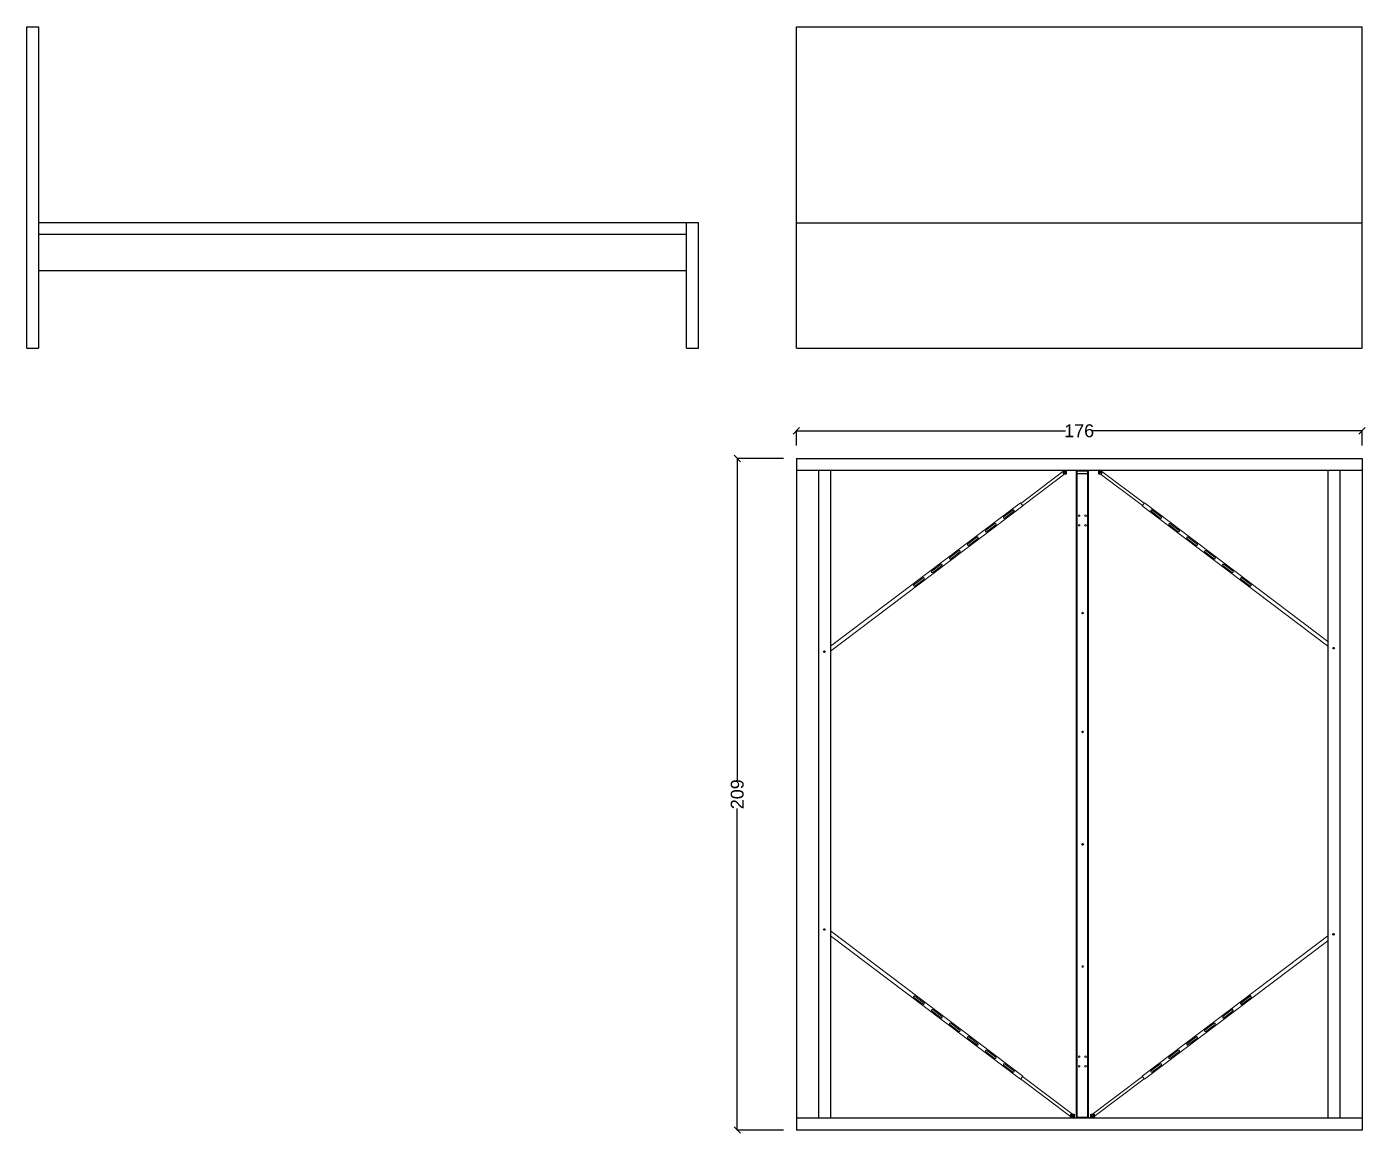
# Model space of a CAD drawing. Header units: millimetres. Extents: x -856571 to -800970, y -283777 to -272896.
# Drawn here: x -805134 to -800970, y -280855 to -277411 of the extents above; entities that cross this region are included whole.
import ezdxf

# ---------------------------------------------------------------- set-up
doc = ezdxf.new("R2010")
doc.units = ezdxf.units.MM
doc.layers.get('DEFPOINTS').update_dxf_attribs({"color": 210})
doc.layers.add('oggetti particolari', color=6, linetype='Continuous')
doc.styles.add('ARIAL', font='arial.ttf')
doc.dimstyles.get("Standard").update_dxf_attribs({"dimtxt": 40, "dimasz": 20, "dimexe": 0.8, "dimexo": 40, "dimgap": 0.09, "dimtad": 0, "dimdec": 0, "dimlfac": 0.1, "dimzin": 0, "dimdsep": 46, "dimtxsty": 'ARIAL', "dimblk": 'OBLIQUE', "dimcen": 0.09, "dimadec": 0, "dimazin": 0, "dimtfac": 1, "dimtdec": 0, "dimtofl": 0, "dimtmove": 0, "dimatfit": 3, "dimfxl": 1, "dimtolj": 1, "dimtzin": 0, "dimarcsym": 0})

# ---------------------------------------------------------------- blocks, each defined once
blk = doc.blocks.new('_Oblique')
at = {"color": 0, "linetype": 'ByBlock', "lineweight": -2}
blk.add_line((-0.5, -0.5), (0.5, 0.5), dxfattribs=at)
blk = doc.blocks.new('*D78')
at = {"color": 0, "lineweight": -2, "transparency": 16777216}
for p, q in [((-802740, -278714.9), (-802740, -278668.1)), ((-802740, -278668.9), (-801902.3, -278668.9)), ((-800980, -278668.9), (-801817.6, -278668.9)), ((-800980, -278714.9), (-800980, -278668.1))]:
    blk.add_line(p, q, dxfattribs=at)
at = {"layer": 'DEFPOINTS', "color": 0, "transparency": 16777216}
for p in [(-800980, -278668.9), (-802740, -278754.9), (-800980, -278754.9)]:
    blk.add_point(p, dxfattribs=at)
at = {"color": 0, "lineweight": -2, "transparency": 16777216, "xscale": 20, "yscale": 20, "zscale": 20, "rotation": 180}
blk.add_blockref('_Oblique', (-802740, -278668.9), dxfattribs=at)
at = {"color": 0, "lineweight": -2, "transparency": 16777216, "xscale": 20, "yscale": 20, "zscale": 20}
blk.add_blockref('_Oblique', (-800980, -278668.9), dxfattribs=at)
at = {"color": 0, "lineweight": 5, "transparency": 16777216, "insert": (-801860, -278668.9), "char_height": 40, "attachment_point": 5, "style": 'ARIAL'}
blk.add_mtext('\\A1;176', dxfattribs=at)
blk = doc.blocks.new('*D79')
at = {"color": 0, "lineweight": -2, "transparency": 16777216}
for p, q in [((-802780, -278754.9), (-802924.6, -278754.9)), ((-802923.8, -278754.9), (-802923.8, -279755.2)), ((-802923.8, -280844.9), (-802923.8, -279844.5)), ((-802780, -280844.9), (-802924.6, -280844.9))]:
    blk.add_line(p, q, dxfattribs=at)
at = {"layer": 'DEFPOINTS', "color": 0, "transparency": 16777216}
for p in [(-802740, -278754.9), (-802923.8, -280844.9), (-802740, -280844.9)]:
    blk.add_point(p, dxfattribs=at)
at = {"color": 0, "lineweight": -2, "transparency": 16777216, "xscale": 20, "yscale": 20, "zscale": 20}
for p, rotation in [((-802923.8, -278754.9), 90), ((-802923.8, -280844.9), 270)]:
    blk.add_blockref('_Oblique', p, dxfattribs=dict(at, rotation=rotation))
at = {"color": 0, "lineweight": 5, "transparency": 16777216, "insert": (-802923.8, -279799.9), "char_height": 40, "attachment_point": 5, "rotation": 90, "style": 'ARIAL'}
blk.add_mtext('\\A1;209', dxfattribs=at)

msp = doc.modelspace()

# ---------------------------------------------------------------- linework, layer by layer
for p, q in [((-805134.4, -278411.4), (-805134.4, -277411.4)), ((-805134.4, -277411.4), (-805097.5, -277411.4)), ((-805097.5, -277411.4), (-805097.5, -278411.4)), ((-802740, -278411.4), (-802740, -277411.4)), ((-802740, -277411.4), (-800980, -277411.4)), ((-800980, -278411.4), (-800980, -277411.4)), ((-803044.4, -278021.4), (-805097.5, -278021.4)), ((-803081.4, -278058.3), (-805097.5, -278058.3)), ((-803081.4, -278411.4), (-803081.4, -278021.4)), ((-803044.4, -278411.4), (-803044.4, -278021.4)), ((-802740, -278021.1), (-800980, -278021.1)), ((-803081.4, -278171.4), (-805097.5, -278171.4)), ((-805134.4, -278411.4), (-805097.5, -278411.4)), ((-803081.4, -278411.4), (-803044.4, -278411.4)), ((-802740, -278411.4), (-800980, -278411.4)), ((-802740, -278754.9), (-800980, -278754.9)), ((-802740, -278754.9), (-802740, -280844.9)), ((-800980, -278754.9), (-800980, -280844.9)), ((-802740, -278791.8), (-800980, -278791.8)), ((-802671, -278791.8), (-802671, -280807.9)), ((-802634, -278791.8), (-802634, -280807.9)), ((-801085.9, -278791.8), (-801085.9, -280807.9)), ((-801049, -278791.8), (-801049, -280807.9)), ((-800980, -280807.9), (-802740, -280807.9)), ((-800980, -280844.9), (-802740, -280844.9))]:
    msp.add_line(p, q)
at = {"layer": 'oggetti particolari'}
for p, q in [((-802740, -278791.8), (-802740, -278791.8)), ((-802740, -278791.8), (-802671, -278791.8)), ((-801910.1, -278791.8, 412.9), (-801910.1, -278802.9, 412.9)), ((-801910.1, -278802.9, 412.9), (-801899.7, -278802.9, 412.9)), ((-801899.7, -278802.9, 412.9), (-801899.7, -278791.8, 412.9)), ((-801868.9, -278792.9, 412.9), (-801868.9, -278792.9, 412.9)), ((-801865.9, -278792.9, 412.9), (-801868.9, -278792.9, 412.9)), ((-801867.1, -278792.9, 412.9), (-801867.6, -278791.8, 412.9)), ((-801832.7, -278792.9, 412.9), (-801867.1, -278792.9, 412.9)), ((-801866.5, -278791.9, 412.9), (-801866.5, -278791.8, 412.9)), ((-801833.3, -278791.9, 412.9), (-801866.5, -278791.9, 412.9)), ((-801833.9, -278792.9, 412.9), (-801865.9, -278792.9, 412.9)), ((-801833.8, -278794.3, 412.9), (-801865.8, -278794.3, 412.9)), ((-801833.8, -278802.3, 412.9), (-801865.8, -278802.3, 412.9)), ((-801833.9, -278792.9, 412.9), (-801830.9, -278792.9, 412.9)), ((-801833.3, -278791.9, 412.9), (-801833.3, -278791.8, 412.9)), ((-801832.7, -278792.9, 412.9), (-801832.2, -278791.8, 412.9)), ((-801799.9, -278791.8, 412.9), (-801799.9, -278802.6, 412.9)), ((-801799.9, -278802.6, 412.9), (-801789.5, -278802.6, 412.9)), ((-801789.5, -278802.6, 412.9), (-801789.5, -278791.8, 412.9)), ((-801886.4, -280807.9, 412.9), (-801886.4, -280795.4, 412.9)), ((-801886.4, -280795.4, 412.9), (-801875.9, -280795.4, 412.9)), ((-801875.9, -280795.4, 412.9), (-801875.9, -280807.9, 412.9)), ((-801865.9, -280805.4, 412.9), (-801868.9, -280805.4, 412.9)), ((-801867.1, -280805.4, 412.9), (-801868.4, -280807.9, 412.9)), ((-801866.5, -280806.4, 412.9), (-801867.3, -280807.9, 412.9)), ((-801832.7, -280805.4, 412.9), (-801867.1, -280805.4, 412.9)), ((-801833.3, -280806.4, 412.9), (-801866.5, -280806.4, 412.9)), ((-801833.9, -280805.4, 412.9), (-801865.9, -280805.4, 412.9)), ((-801833.9, -280807.9, 412.9), (-801865.9, -280807.9, 412.9)), ((-801833.9, -280805.4, 412.9), (-801830.9, -280805.4, 412.9)), ((-801833.3, -280806.4, 412.9), (-801832.5, -280807.9, 412.9)), ((-801832.7, -280805.4, 412.9), (-801831.4, -280807.9, 412.9)), ((-801823.9, -280807.9, 412.9), (-801823.9, -280795.4, 412.9)), ((-801823.9, -280795.4, 412.9), (-801813.4, -280795.4, 412.9)), ((-801813.4, -280795.4, 412.9), (-801813.4, -280807.9, 412.9))]:
    msp.add_line(p, q, dxfattribs=at)
at = {"layer": 'oggetti particolari', "lineweight": 5}
for p, q in [((-801906.2, -278792.3), (-802041.8, -278894.7)), ((-801900.7, -278799.5), (-802036.4, -278901.9)), ((-801868.9, -280805.4, 412.9), (-801868.9, -278791.8, 412.9)), ((-801865.9, -280807.9, 412.9), (-801865.9, -278791.8, 412.9)), ((-801833.9, -280807.9, 412.9), (-801833.9, -278791.8, 412.9)), ((-801830.9, -280805.4, 412.9), (-801830.9, -278791.8, 412.9)), ((-801798.8, -278799.2), (-801663.2, -278901.6)), ((-801793.4, -278792), (-801657.7, -278894.4)), ((-802043, -278893.2), (-802634, -279339.5)), ((-802043, -278893.2), (-802035.7, -278902.8)), ((-801664.1, -278902.8), (-801656.8, -278893.2)), ((-801656.8, -278893.2), (-801085.9, -279324.3)), ((-802035.7, -278902.8), (-802634, -279354.5)), ((-801664.1, -278902.8), (-801085.9, -279339.3)), ((-802035.7, -280677.1), (-802634, -280225.3)), ((-802043, -280686.7), (-802634, -280240.4)), ((-801664.1, -280677.1), (-801085.9, -280240.5)), ((-801656.8, -280686.7), (-801085.9, -280255.6)), ((-802043, -280686.7), (-802035.7, -280677.1)), ((-801877, -280798.8), (-802036.6, -280678.3)), ((-801822.8, -280798.8), (-801663.1, -280678.3)), ((-801656.8, -280686.7), (-801664.1, -280677.1)), ((-801882.5, -280806), (-802042.1, -280685.5)), ((-801817.3, -280806), (-801657.7, -280685.5)), ((-801865.9, -280805.4, 412.9), (-801868.9, -280805.4, 412.9)), ((-801833.9, -280805.4, 412.9), (-801865.9, -280805.4, 412.9)), ((-801833.9, -280807.9, 412.9), (-801865.9, -280807.9, 412.9)), ((-801833.9, -280805.4, 412.9), (-801830.9, -280805.4, 412.9))]:
    msp.add_line(p, q, dxfattribs=at)
for points in [[(-802066.4, -278915.3), (-802095.1, -278937, 0.414214), (-802095.5, -278939.8), (-802094.9, -278940.6, 0.414214), (-802092.1, -278941), (-802063.4, -278919.3, 0.414214), (-802063, -278916.5), (-802063.6, -278915.7, 0.414214)], [(-801633.4, -278915.3), (-801604.7, -278937, -0.414214), (-801604.3, -278939.8), (-801604.9, -278940.6, -0.414214), (-801607.7, -278941), (-801636.4, -278919.3, -0.414214), (-801636.8, -278916.5), (-801636.2, -278915.7, -0.414214)], [(-802122.3, -278957.5), (-802151, -278979.2, 0.414214), (-802151.4, -278982), (-802150.8, -278982.8, 0.414214), (-802148, -278983.1), (-802119.3, -278961.5, 0.414214), (-802118.9, -278958.7), (-802119.5, -278957.9, 0.414214)], [(-801577.5, -278957.5), (-801548.8, -278979.2, -0.414214), (-801548.4, -278982), (-801549, -278982.8, -0.414214), (-801551.8, -278983.1), (-801580.5, -278961.5, -0.414214), (-801580.9, -278958.7), (-801580.3, -278957.9, -0.414214)], [(-802178.1, -278999.6), (-802206.9, -279021.3, 0.414214), (-802207.3, -279024.1), (-802206.6, -279024.9, 0.414214), (-802203.8, -279025.3), (-802175.1, -279003.6, 0.414214), (-802174.7, -279000.8), (-802175.3, -279000, 0.414214)], [(-801521.7, -278999.6), (-801492.9, -279021.3, -0.414214), (-801492.5, -279024.1), (-801493.1, -279024.9, -0.414214), (-801495.9, -279025.3), (-801524.7, -279003.6, -0.414214), (-801525.1, -279000.8), (-801524.5, -279000, -0.414214)], [(-802234, -279041.8), (-802262.7, -279063.5, 0.414214), (-802263.1, -279066.3), (-802262.5, -279067.1, 0.414214), (-802259.7, -279067.5), (-802231, -279045.8, 0.414214), (-802230.6, -279043), (-802231.2, -279042.2, 0.414214)], [(-801465.8, -279041.8), (-801437.1, -279063.5, -0.414214), (-801436.7, -279066.3), (-801437.3, -279067.1, -0.414214), (-801440.1, -279067.5), (-801468.8, -279045.8, -0.414214), (-801469.2, -279043), (-801468.6, -279042.2, -0.414214)], [(-802289.9, -279084), (-802318.6, -279105.7, 0.414214), (-802319, -279108.5), (-802318.4, -279109.3, 0.414214), (-802315.6, -279109.7), (-802286.8, -279088, 0.414214), (-802286.5, -279085.2), (-802287.1, -279084.4, 0.414214)], [(-801409.9, -279084), (-801381.2, -279105.7, -0.414214), (-801380.8, -279108.5), (-801381.4, -279109.3, -0.414214), (-801384.2, -279109.7), (-801412.9, -279088, -0.414214), (-801413.3, -279085.2), (-801412.7, -279084.4, -0.414214)], [(-802345.7, -279126.2), (-802374.5, -279147.9, 0.414214), (-802374.8, -279150.7), (-802374.2, -279151.5, 0.414214), (-802371.4, -279151.9), (-802342.7, -279130.2, 0.414214), (-802342.3, -279127.4), (-802342.9, -279126.6, 0.414214)], [(-801354.1, -279126.2), (-801325.3, -279147.9, -0.414214), (-801324.9, -279150.7), (-801325.6, -279151.5, -0.414214), (-801328.4, -279151.9), (-801357.1, -279130.2, -0.414214), (-801357.5, -279127.4), (-801356.9, -279126.6, -0.414214)], [(-802345.7, -280453.7), (-802374.5, -280432, -0.414214), (-802374.8, -280429.2), (-802374.2, -280428.4, -0.414214), (-802371.4, -280428), (-802342.7, -280449.7, -0.414214), (-802342.3, -280452.5), (-802342.9, -280453.3, -0.414214)], [(-802289.9, -280495.9), (-802318.6, -280474.2, -0.414214), (-802319, -280471.4), (-802318.4, -280470.6, -0.414214), (-802315.6, -280470.2), (-802286.8, -280491.9, -0.414214), (-802286.5, -280494.7), (-802287.1, -280495.5, -0.414214)], [(-802234, -280538), (-802262.7, -280516.4, -0.414214), (-802263.1, -280513.6), (-802262.5, -280512.8, -0.414214), (-802259.7, -280512.4), (-802231, -280534.1, -0.414214), (-802230.6, -280536.9), (-802231.2, -280537.7, -0.414214)], [(-801465.8, -280538), (-801437.1, -280516.4, 0.414214), (-801436.7, -280513.6), (-801437.3, -280512.8, 0.414214), (-801440.1, -280512.4), (-801468.8, -280534.1, 0.414214), (-801469.2, -280536.9), (-801468.6, -280537.7, 0.414214)], [(-802178.1, -280580.2), (-802206.9, -280558.5, -0.414214), (-802207.3, -280555.7), (-802206.6, -280554.9, -0.414214), (-802203.8, -280554.5), (-802175.1, -280576.2, -0.414214), (-802174.7, -280579), (-802175.3, -280579.8, -0.414214)], [(-801521.7, -280580.2), (-801492.9, -280558.5, 0.414214), (-801492.5, -280555.7), (-801493.1, -280554.9, 0.414214), (-801495.9, -280554.5), (-801524.7, -280576.2, 0.414214), (-801525.1, -280579), (-801524.5, -280579.8, 0.414214)], [(-802122.3, -280622.4), (-802151, -280600.7, -0.414214), (-802151.4, -280597.9), (-802150.8, -280597.1, -0.414214), (-802148, -280596.7), (-802119.3, -280618.4, -0.414214), (-802118.9, -280621.2), (-802119.5, -280622, -0.414214)], [(-801577.5, -280622.4), (-801548.8, -280600.7, 0.414214), (-801548.4, -280597.9), (-801549, -280597.1, 0.414214), (-801551.8, -280596.7), (-801580.5, -280618.4, 0.414214), (-801580.9, -280621.2), (-801580.3, -280622, 0.414214)], [(-802066.4, -280664.6), (-802095.1, -280642.9, -0.414214), (-802095.5, -280640.1), (-802094.9, -280639.3, -0.414214), (-802092.1, -280638.9), (-802063.4, -280660.6, -0.414214), (-802063, -280663.4), (-802063.6, -280664.2, -0.414214)], [(-801633.4, -280664.6), (-801604.7, -280642.9, 0.414214), (-801604.3, -280640.1), (-801604.9, -280639.3, 0.414214), (-801607.7, -280638.9), (-801636.4, -280660.6, 0.414214), (-801636.8, -280663.4), (-801636.2, -280664.2, 0.414214)]]:
    msp.add_lwpolyline(points, format="xyb", close=True, dxfattribs=at)
at = {"layer": 'oggetti particolari'}
for points in [[(-801354.1, -280453.7), (-801325.3, -280432, 0.414214), (-801324.9, -280429.2), (-801325.6, -280428.4, 0.414214), (-801328.4, -280428), (-801357.1, -280449.7, 0.414214), (-801357.5, -280452.5), (-801356.9, -280453.3, 0.414214)], [(-801409.9, -280495.9), (-801381.2, -280474.2, 0.414214), (-801380.8, -280471.4), (-801381.4, -280470.6, 0.414214), (-801384.2, -280470.2), (-801412.9, -280491.9, 0.414214), (-801413.3, -280494.7), (-801412.7, -280495.5, 0.414214)]]:
    msp.add_lwpolyline(points, format="xyb", close=True, dxfattribs=at)
for centre in [(-801904.9, -278796.8, 412.9), (-801904.9, -278796.8, 412.9), (-801904.9, -278796.8, 412.9), (-801794.7, -278796.5, 412.9), (-801794.7, -278796.5, 412.9), (-801794.7, -278796.5, 412.9), (-801067.9, -279345.2), (-802652.6, -279355.9), (-801849.4, -279955.9), (-802653.2, -280220.9), (-801068.6, -280235.6), (-801881.1, -280801.5, 412.9), (-801881.1, -280801.5, 412.9), (-801881.1, -280801.5, 412.9), (-801818.6, -280801.5, 412.9), (-801818.6, -280801.5, 412.9), (-801818.6, -280801.5, 412.9)]:
    msp.add_circle(centre, 2.5, dxfattribs=at)
at = {"layer": 'oggetti particolari', "lineweight": 5}
for centre in [(-801860, -278933.2), (-801840.1, -278933.2), (-801860, -278963.2), (-801840.1, -278963.2), (-801849.4, -279235.9), (-801849.4, -279605.9), (-801849.4, -280335.9), (-801860, -280616.6), (-801840.1, -280616.6), (-801860, -280646.6), (-801840.1, -280646.6)]:
    msp.add_circle(centre, 2.5, dxfattribs=at)
at = {"layer": 'oggetti particolari'}
for centre, start, end in [((-801904.3, -278796.6), 320.9967, 113.113), ((-801904.3, -278796.6), 320.9967, 113.113), ((-801795.2, -278796.3), 66.887, 219.0033), ((-801795.2, -278796.3), 66.887, 219.0033), ((-801880.6, -280801.7), 246.887, 39.0033), ((-801880.6, -280801.7), 246.887, 39.0033), ((-801819.2, -280801.7), 140.9967, 293.113), ((-801819.2, -280801.7), 140.9967, 293.113)]:
    msp.add_arc(centre, 4.64, start, end, dxfattribs=at)

# ---------------------------------------------------------------- dimensions: what is measured, and where the dimension line sits
at = {"lineweight": 5}
dim = msp.add_linear_dim(base=(-800980, -278668.9), p1=(-802740, -278754.9), p2=(-800980, -278754.9), dimstyle='Standard', dxfattribs=at)
dim.commit()
dim.dimension.update_dxf_attribs({"geometry": '*D78', "text_midpoint": (-801860, -278668.9)})
dim = msp.add_linear_dim(base=(-802923.8, -280844.9), p1=(-802740, -278754.9), p2=(-802740, -280844.9), angle=90, dimstyle='Standard', dxfattribs=at)
dim.commit()
dim.dimension.update_dxf_attribs({"geometry": '*D79', "text_midpoint": (-802923.8, -279799.9)})

doc.saveas('drawing.dxf')
